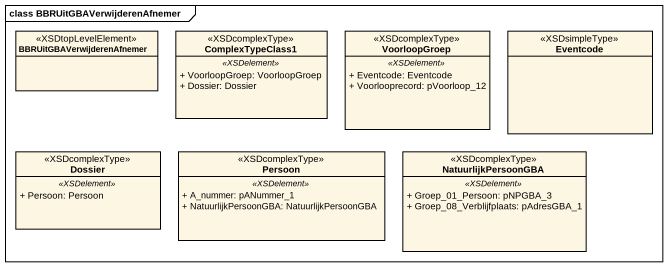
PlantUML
@startuml
mainframe class BBRUitGBAVerwijderenAfnemer
hide circle
hide empty members
skinparam classAttributeIconSize 0
class BBRUitGBAVerwijderenAfnemer <<XSDtopLevelElement>>
class ComplexTypeClass1 <<XSDcomplexType>> {
  .. <<XSDelement>> ..
  + VoorloopGroep: VoorloopGroep
  + Dossier: Dossier
}
class VoorloopGroep <<XSDcomplexType>> {
  .. <<XSDelement>> ..
  + Eventcode: Eventcode
  + Voorlooprecord: pVoorloop_12
}
class Eventcode <<XSDsimpleType>>
class Dossier <<XSDcomplexType>> {
  .. <<XSDelement>> ..
  + Persoon: Persoon
}
class Persoon <<XSDcomplexType>> {
  .. <<XSDelement>> ..
  + A_nummer: pANummer_1
  + NatuurlijkPersoonGBA: NatuurlijkPersoonGBA
}
class NatuurlijkPersoonGBA <<XSDcomplexType>> {
  .. <<XSDelement>> ..
  + Groep_01_Persoon: pNPGBA_3
  + Groep_08_Verblijfplaats: pAdresGBA_1
}
@enduml
